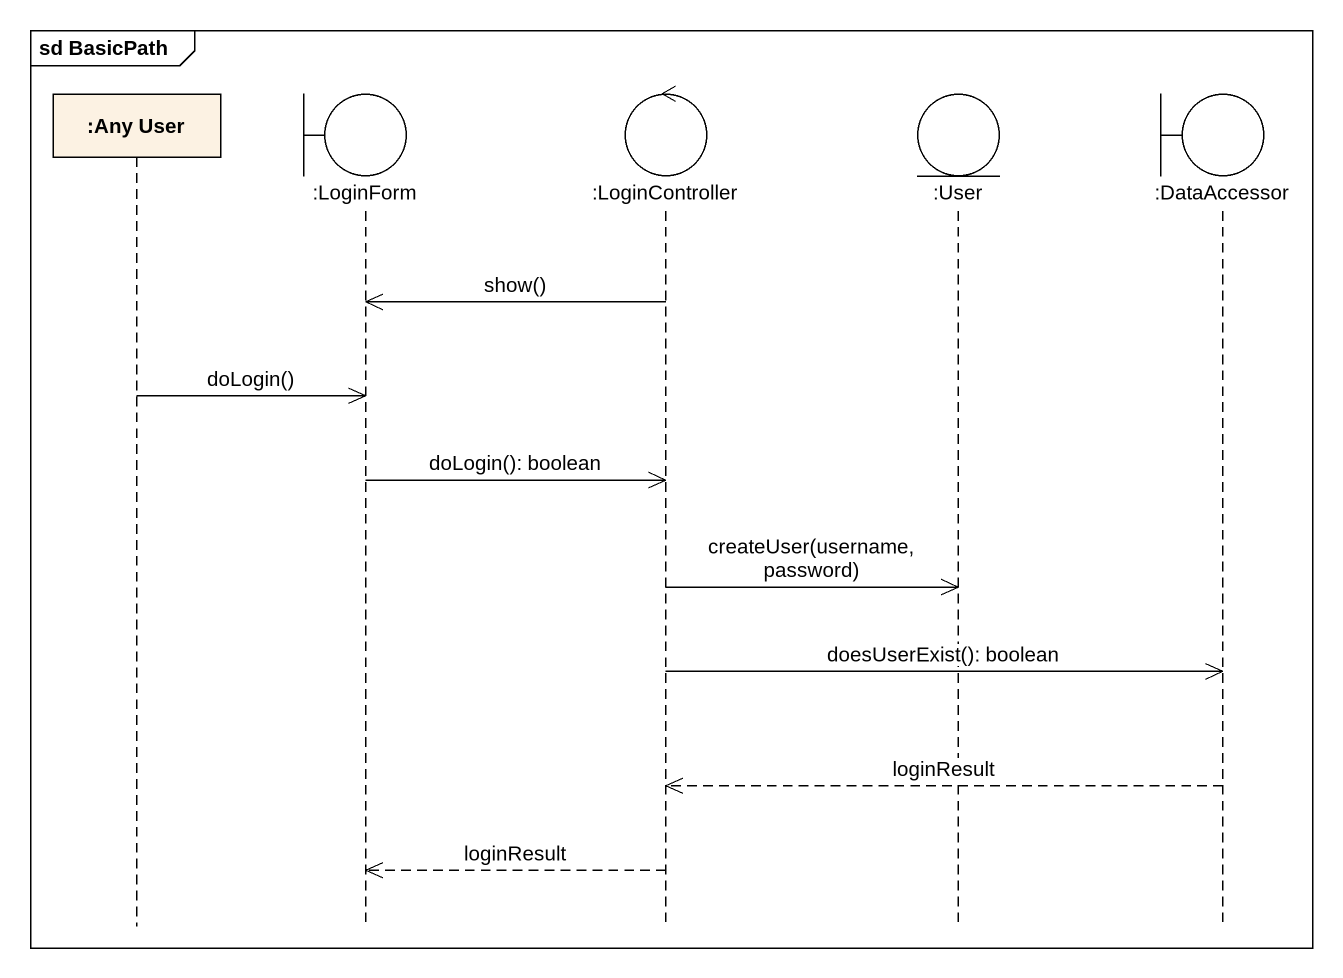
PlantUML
@startuml
mainframe sd BasicPath
hide footbox
participant ":Any User" as Any_User
boundary ":LoginForm" as LoginForm
control ":LoginController" as LoginController
entity ":User" as User
boundary ":DataAccessor" as DataAccessor

LoginController ->> LoginForm : show()
Any_User ->> LoginForm : doLogin()
LoginForm ->> LoginController : doLogin(): boolean
LoginController ->> User : createUser(username, password)
LoginController ->> DataAccessor : doesUserExist(): boolean
DataAccessor -->> LoginController : loginResult
LoginController -->> LoginForm : loginResult
@enduml
